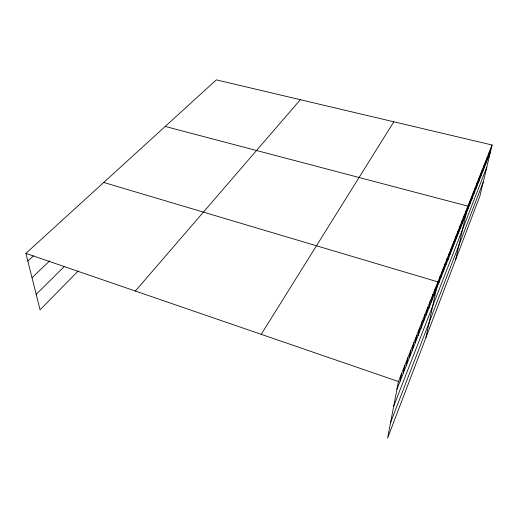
<?xml version="1.0" encoding="UTF-8"?>
<svg xmlns="http://www.w3.org/2000/svg" width="518" height="518" viewBox="0 0 518 518"><rect width="100%" height="100%" fill="white"/><g stroke="black" fill="none" stroke-linecap="round" stroke-linejoin="round"><path stroke-width="0.78" d="M492.1 145.008L398.42 381.526L387.6 438.137L479.823 196.309L492.1 145.008L216.323 79.863L25.9 253.386L40.061 309.816L78.134 271.056M400.149 381.144L401.644 373.374M403.289 373.174L404.804 365.41M406.358 365.371L407.893 357.614M409.369 357.737L410.91 349.993M412.309 350.259L413.869 342.527M415.196 342.942L416.757 335.224M418.02 335.781L419.593 328.069M420.784 328.762L422.364 321.063M423.491 321.885L425.084 314.206M426.146 315.145L427.745 307.478M428.749 308.54L430.354 300.893M431.3 302.065L432.912 294.431M433.799 295.713L435.424 288.105M425.906 337.691L437.878 281.896L103.729 182.459M438.655 283.378L440.294 275.809M441.019 277.383L442.657 269.833M443.337 271.503L444.981 263.973M445.61 265.734L447.254 258.223M447.837 260.068L449.488 252.583M450.032 254.506L451.683 247.047M452.182 249.048L453.839 241.608M454.292 243.687L455.957 236.266M456.371 238.416L458.029 231.022M458.411 233.242L460.068 225.867M460.411 228.153L462.075 220.81M462.38 223.154L464.044 215.838M464.316 218.246L465.98 210.949M455.555 259.945L467.883 206.145L165.197 126.45M468.142 208.527L469.813 201.282M470.04 203.723L471.704 196.503M471.898 198.996L473.562 191.809M473.724 194.354L475.394 187.186M475.524 189.789L477.188 182.647M477.292 185.302L478.956 178.186M479.033 180.886L480.698 173.795M480.743 176.541L482.407 169.483M482.426 172.267L484.09 165.236M484.084 168.065L485.742 161.059M485.716 163.928L487.367 156.948M487.315 159.855L488.973 152.901M488.895 155.847L490.546 148.925M390.546 422.727L483.223 182.096M393.719 406.138L486.836 167.003M396.937 389.296L490.449 151.903M261.221 334.33L393.81 121.788M135.36 291.038L300.33 99.702M36.176 294.328L64.485 266.343M32.019 277.758L49.741 260.8M27.823 261.053L33.43 255.86M25.9 253.386L398.42 381.526"/></g></svg>
